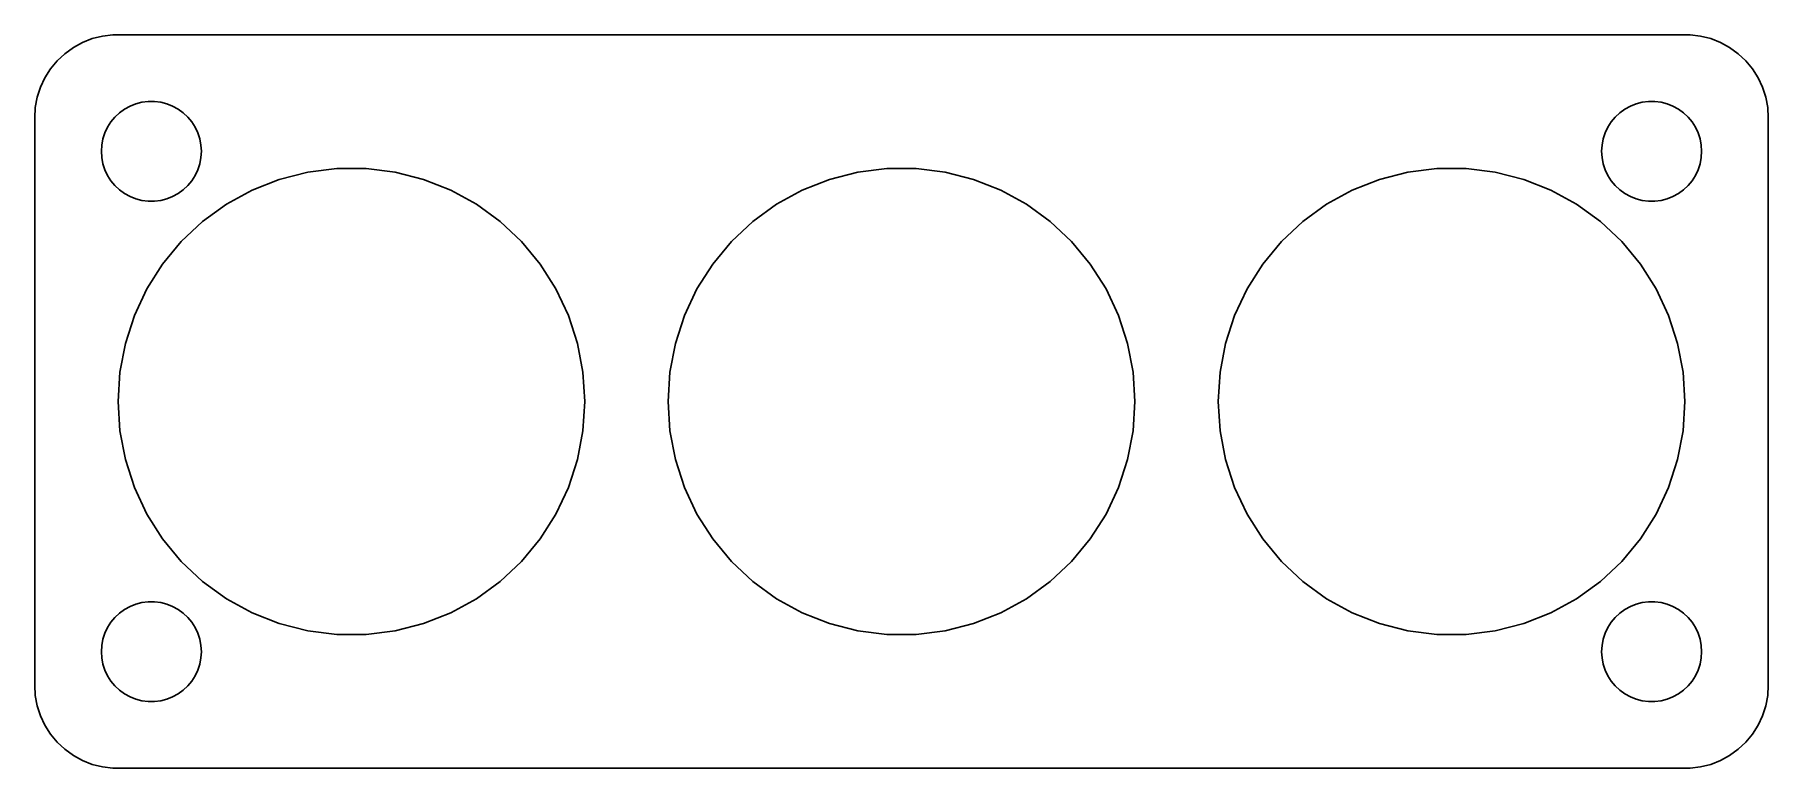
# Model space of a CAD drawing. Header units: metres. Extents: x -52 to 52, y -22 to 22.
import ezdxf

# ---------------------------------------------------------------- set-up
doc = ezdxf.new("R2010")
doc.units = ezdxf.units.M

msp = doc.modelspace()

# ---------------------------------------------------------------- linework, layer by layer
for p, q in [((-47.9369, 21.9114), (-48.5451, 21.7553)), ((-47.3139, 21.9901), (-47.9369, 21.9114)), ((47.3139, 21.9901), (-47.3139, 21.9901)), ((47.9369, 21.9114), (47.3139, 21.9901)), ((48.5451, 21.7553), (47.9369, 21.9114)), ((-50.1871, 20.8526), (-50.6448, 20.4227)), ((-49.6791, 21.2216), (-50.1871, 20.8526)), ((-49.1289, 21.5241), (-49.6791, 21.2216)), ((-48.5451, 21.7553), (-49.1289, 21.5241)), ((49.1289, 21.5241), (48.5451, 21.7553)), ((49.6791, 21.2216), (49.1289, 21.5241)), ((50.1871, 20.8526), (49.6791, 21.2216)), ((50.6448, 20.4227), (50.1871, 20.8526)), ((-51.0451, 19.9389), (-51.3815, 19.4088)), ((-50.6448, 20.4227), (-51.0451, 19.9389)), ((51.0451, 19.9389), (50.6448, 20.4227)), ((51.3815, 19.4088), (51.0451, 19.9389)), ((-51.6489, 18.8406), (-51.8429, 18.2434)), ((-51.3815, 19.4088), (-51.6489, 18.8406)), ((51.6489, 18.8406), (51.3815, 19.4088)), ((51.8429, 18.2434), (51.6489, 18.8406)), ((-51.8429, 18.2434), (-51.9606, 17.6267)), ((-46.6075, 17.533), (-46.2773, 17.7145)), ((-46.2773, 17.7145), (-45.927, 17.8532)), ((-45.927, 17.8532), (-45.5621, 17.9469)), ((-45.5621, 17.9469), (-45.1884, 17.9941)), ((-45.1884, 17.9941), (-44.8116, 17.9941)), ((-44.8116, 17.9941), (-44.4379, 17.9469)), ((-44.4379, 17.9469), (-44.0729, 17.8532)), ((-44.0729, 17.8532), (-43.7227, 17.7145)), ((-43.7227, 17.7145), (-43.3925, 17.533)), ((43.3925, 17.533), (43.7227, 17.7145)), ((43.7227, 17.7145), (44.0729, 17.8532)), ((44.0729, 17.8532), (44.4379, 17.9469)), ((44.4379, 17.9469), (44.8116, 17.9941)), ((44.8116, 17.9941), (45.1884, 17.9941)), ((45.1884, 17.9941), (45.5621, 17.9469)), ((45.5621, 17.9469), (45.927, 17.8532)), ((45.927, 17.8532), (46.2773, 17.7145)), ((46.2773, 17.7145), (46.6075, 17.533)), ((51.9606, 17.6267), (51.8429, 18.2434)), ((-51.9606, 17.6267), (-52, 17)), ((-52, 17), (-52, -17)), ((-47.6289, 16.4453), (-47.427, 16.7634)), ((-47.427, 16.7634), (-47.1869, 17.0536)), ((-47.1869, 17.0536), (-46.9123, 17.3115)), ((-46.9123, 17.3115), (-46.6075, 17.533)), ((-43.3925, 17.533), (-43.0877, 17.3115)), ((-43.0877, 17.3115), (-42.8131, 17.0536)), ((-42.8131, 17.0536), (-42.5729, 16.7634)), ((-42.5729, 16.7634), (-42.3711, 16.4453)), ((42.3711, 16.4453), (42.5729, 16.7634)), ((42.5729, 16.7634), (42.8131, 17.0536)), ((42.8131, 17.0536), (43.0877, 17.3115)), ((43.0877, 17.3115), (43.3925, 17.533)), ((46.6075, 17.533), (46.9123, 17.3115)), ((46.9123, 17.3115), (47.1869, 17.0536)), ((47.1869, 17.0536), (47.427, 16.7634)), ((47.427, 16.7634), (47.6289, 16.4453)), ((52, 17), (51.9606, 17.6267)), ((52, -17), (52, 17)), ((-47.9763, 15.376), (-47.9057, 15.7461)), ((-47.9057, 15.7461), (-47.7893, 16.1044)), ((-47.7893, 16.1044), (-47.6289, 16.4453)), ((-42.3711, 16.4453), (-42.2107, 16.1044)), ((-42.2107, 16.1044), (-42.0942, 15.7461)), ((-42.0942, 15.7461), (-42.0237, 15.376)), ((42.0237, 15.376), (42.0942, 15.7461)), ((42.0942, 15.7461), (42.2107, 16.1044)), ((42.2107, 16.1044), (42.3711, 16.4453)), ((47.6289, 16.4453), (47.7893, 16.1044)), ((47.7893, 16.1044), (47.9057, 15.7461)), ((47.9057, 15.7461), (47.9763, 15.376)), ((-48, 15), (-47.9763, 15.376)), ((-47.9763, 14.624), (-48, 15)), ((-47.9057, 14.2539), (-47.9763, 14.624)), ((-42.0237, 14.624), (-42.0942, 14.2539)), ((-42.0237, 15.376), (-42, 15)), ((-42, 15), (-42.0237, 14.624)), ((42, 15), (42.0237, 15.376)), ((42.0237, 14.624), (42, 15)), ((42.0942, 14.2539), (42.0237, 14.624)), ((47.9763, 14.624), (47.9057, 14.2539)), ((47.9763, 15.376), (48, 15)), ((48, 15), (47.9763, 14.624)), ((-47.7893, 13.8956), (-47.9057, 14.2539)), ((-47.6289, 13.5547), (-47.7893, 13.8956)), ((-47.427, 13.2366), (-47.6289, 13.5547)), ((-42.3711, 13.5547), (-42.5729, 13.2366)), ((-42.2107, 13.8956), (-42.3711, 13.5547)), ((-42.0942, 14.2539), (-42.2107, 13.8956)), ((-37.3262, 13.3148), (-35.6233, 13.752)), ((-35.6233, 13.752), (-33.8791, 13.9724)), ((-33.8791, 13.9724), (-32.1209, 13.9724)), ((-32.1209, 13.9724), (-30.3766, 13.752)), ((-30.3766, 13.752), (-28.6738, 13.3148)), ((-4.32623, 13.3148), (-2.62334, 13.752)), ((-2.62334, 13.752), (-0.87906, 13.9724)), ((-0.87906, 13.9724), (0.87906, 13.9724)), ((0.87906, 13.9724), (2.62334, 13.752)), ((2.62334, 13.752), (4.32623, 13.3148)), ((28.6738, 13.3148), (30.3766, 13.752)), ((30.3766, 13.752), (32.1209, 13.9724)), ((32.1209, 13.9724), (33.8791, 13.9724)), ((33.8791, 13.9724), (35.6233, 13.752)), ((35.6233, 13.752), (37.3262, 13.3148)), ((42.2107, 13.8956), (42.0942, 14.2539)), ((42.3711, 13.5547), (42.2107, 13.8956)), ((42.5729, 13.2366), (42.3711, 13.5547)), ((47.6289, 13.5547), (47.427, 13.2366)), ((47.7893, 13.8956), (47.6289, 13.5547)), ((47.9057, 14.2539), (47.7893, 13.8956)), ((-47.1869, 12.9464), (-47.427, 13.2366)), ((-46.9123, 12.6884), (-47.1869, 12.9464)), ((-46.6075, 12.467), (-46.9123, 12.6884)), ((-43.0877, 12.6884), (-43.3925, 12.467)), ((-42.8131, 12.9464), (-43.0877, 12.6884)), ((-42.5729, 13.2366), (-42.8131, 12.9464)), ((-40.5016, 11.8206), (-38.9609, 12.6676)), ((-38.9609, 12.6676), (-37.3262, 13.3148)), ((-28.6738, 13.3148), (-27.0391, 12.6676)), ((-27.0391, 12.6676), (-25.4984, 11.8206)), ((-7.50157, 11.8206), (-5.96091, 12.6676)), ((-5.96091, 12.6676), (-4.32623, 13.3148)), ((4.32623, 13.3148), (5.96091, 12.6676)), ((5.96091, 12.6676), (7.50157, 11.8206)), ((25.4984, 11.8206), (27.0391, 12.6676)), ((27.0391, 12.6676), (28.6738, 13.3148)), ((37.3262, 13.3148), (38.9609, 12.6676)), ((38.9609, 12.6676), (40.5016, 11.8206)), ((42.8131, 12.9464), (42.5729, 13.2366)), ((43.0877, 12.6884), (42.8131, 12.9464)), ((43.3925, 12.467), (43.0877, 12.6884)), ((46.9123, 12.6884), (46.6075, 12.467)), ((47.1869, 12.9464), (46.9123, 12.6884)), ((47.427, 13.2366), (47.1869, 12.9464)), ((-46.2773, 12.2855), (-46.6075, 12.467)), ((-45.927, 12.1468), (-46.2773, 12.2855)), ((-45.5621, 12.0531), (-45.927, 12.1468)), ((-45.1884, 12.0059), (-45.5621, 12.0531)), ((-44.8116, 12.0059), (-45.1884, 12.0059)), ((-44.4379, 12.0531), (-44.8116, 12.0059)), ((-44.0729, 12.1468), (-44.4379, 12.0531)), ((-43.7227, 12.2855), (-44.0729, 12.1468)), ((-43.3925, 12.467), (-43.7227, 12.2855)), ((-41.9239, 10.7872), (-40.5016, 11.8206)), ((-25.4984, 11.8206), (-24.0761, 10.7872)), ((-8.92393, 10.7872), (-7.50157, 11.8206)), ((7.50157, 11.8206), (8.92393, 10.7872)), ((24.0761, 10.7872), (25.4984, 11.8206)), ((40.5016, 11.8206), (41.9239, 10.7872)), ((43.7227, 12.2855), (43.3925, 12.467)), ((44.0729, 12.1468), (43.7227, 12.2855)), ((44.4379, 12.0531), (44.0729, 12.1468)), ((44.8116, 12.0059), (44.4379, 12.0531)), ((45.1884, 12.0059), (44.8116, 12.0059)), ((45.5621, 12.0531), (45.1884, 12.0059)), ((45.927, 12.1468), (45.5621, 12.0531)), ((46.2773, 12.2855), (45.927, 12.1468)), ((46.6075, 12.467), (46.2773, 12.2855)), ((-43.2056, 9.58365), (-41.9239, 10.7872)), ((-24.0761, 10.7872), (-22.7944, 9.58365)), ((-10.2056, 9.58365), (-8.92393, 10.7872)), ((8.92393, 10.7872), (10.2056, 9.58365)), ((22.7944, 9.58365), (24.0761, 10.7872)), ((41.9239, 10.7872), (43.2056, 9.58365)), ((-44.3262, 8.22899), (-43.2056, 9.58365)), ((-22.7944, 9.58365), (-21.6738, 8.22899)), ((-11.3262, 8.22899), (-10.2056, 9.58365)), ((10.2056, 9.58365), (11.3262, 8.22899)), ((21.6738, 8.22899), (22.7944, 9.58365)), ((43.2056, 9.58365), (44.3262, 8.22899)), ((-45.2683, 6.74454), (-44.3262, 8.22899)), ((-21.6738, 8.22899), (-20.7317, 6.74454)), ((-12.2683, 6.74454), (-11.3262, 8.22899)), ((11.3262, 8.22899), (12.2683, 6.74454)), ((20.7317, 6.74454), (21.6738, 8.22899)), ((44.3262, 8.22899), (45.2683, 6.74454)), ((-46.0169, 5.15373), (-45.2683, 6.74454)), ((-20.7317, 6.74454), (-19.9831, 5.15373)), ((-13.0169, 5.15373), (-12.2683, 6.74454)), ((12.2683, 6.74454), (13.0169, 5.15373)), ((19.9831, 5.15373), (20.7317, 6.74454)), ((45.2683, 6.74454), (46.0169, 5.15373)), ((-46.5602, 3.48164), (-46.0169, 5.15373)), ((-19.9831, 5.15373), (-19.4398, 3.48164)), ((-13.5602, 3.48164), (-13.0169, 5.15373)), ((13.0169, 5.15373), (13.5602, 3.48164)), ((19.4398, 3.48164), (19.9831, 5.15373)), ((46.0169, 5.15373), (46.5602, 3.48164)), ((-46.8896, 1.75465), (-46.5602, 3.48164)), ((-19.4398, 3.48164), (-19.1104, 1.75465)), ((-13.8896, 1.75465), (-13.5602, 3.48164)), ((13.5602, 3.48164), (13.8896, 1.75465)), ((19.1104, 1.75465), (19.4398, 3.48164)), ((46.5602, 3.48164), (46.8896, 1.75465)), ((-47, 0), (-46.8896, 1.75465)), ((-19.1104, 1.75465), (-19, 0)), ((-14, 0), (-13.8896, 1.75465)), ((13.8896, 1.75465), (14, 0)), ((19, 0), (19.1104, 1.75465)), ((46.8896, 1.75465), (47, 0)), ((-46.8896, -1.75465), (-47, 0)), ((-19, 0), (-19.1104, -1.75465)), ((-13.8896, -1.75465), (-14, 0)), ((14, 0), (13.8896, -1.75465)), ((19.1104, -1.75465), (19, 0)), ((47, 0), (46.8896, -1.75465)), ((-46.5602, -3.48164), (-46.8896, -1.75465)), ((-19.1104, -1.75465), (-19.4398, -3.48164)), ((-13.5602, -3.48164), (-13.8896, -1.75465)), ((13.8896, -1.75465), (13.5602, -3.48164)), ((19.4398, -3.48164), (19.1104, -1.75465)), ((46.8896, -1.75465), (46.5602, -3.48164)), ((-46.0169, -5.15373), (-46.5602, -3.48164)), ((-19.4398, -3.48164), (-19.9831, -5.15373)), ((-13.0169, -5.15373), (-13.5602, -3.48164)), ((13.5602, -3.48164), (13.0169, -5.15373)), ((19.9831, -5.15373), (19.4398, -3.48164)), ((46.5602, -3.48164), (46.0169, -5.15373)), ((-45.2683, -6.74454), (-46.0169, -5.15373)), ((-19.9831, -5.15373), (-20.7317, -6.74454)), ((-12.2683, -6.74454), (-13.0169, -5.15373)), ((13.0169, -5.15373), (12.2683, -6.74454)), ((20.7317, -6.74454), (19.9831, -5.15373)), ((46.0169, -5.15373), (45.2683, -6.74454)), ((-44.3262, -8.22899), (-45.2683, -6.74454)), ((-20.7317, -6.74454), (-21.6738, -8.22899)), ((-11.3262, -8.22899), (-12.2683, -6.74454)), ((12.2683, -6.74454), (11.3262, -8.22899)), ((21.6738, -8.22899), (20.7317, -6.74454)), ((45.2683, -6.74454), (44.3262, -8.22899)), ((-43.2056, -9.58365), (-44.3262, -8.22899)), ((-21.6738, -8.22899), (-22.7944, -9.58365)), ((-10.2056, -9.58365), (-11.3262, -8.22899)), ((11.3262, -8.22899), (10.2056, -9.58365)), ((22.7944, -9.58365), (21.6738, -8.22899)), ((44.3262, -8.22899), (43.2056, -9.58365)), ((-41.9239, -10.7872), (-43.2056, -9.58365)), ((-22.7944, -9.58365), (-24.0761, -10.7872)), ((-8.92393, -10.7872), (-10.2056, -9.58365)), ((10.2056, -9.58365), (8.92393, -10.7872)), ((24.0761, -10.7872), (22.7944, -9.58365)), ((43.2056, -9.58365), (41.9239, -10.7872)), ((-40.5016, -11.8206), (-41.9239, -10.7872)), ((-24.0761, -10.7872), (-25.4984, -11.8206)), ((-7.50157, -11.8206), (-8.92393, -10.7872)), ((8.92393, -10.7872), (7.50157, -11.8206)), ((25.4984, -11.8206), (24.0761, -10.7872)), ((41.9239, -10.7872), (40.5016, -11.8206)), ((-46.9123, -12.6884), (-46.6075, -12.467)), ((-46.6075, -12.467), (-46.2773, -12.2855)), ((-46.2773, -12.2855), (-45.927, -12.1468)), ((-45.927, -12.1468), (-45.5621, -12.0531)), ((-45.5621, -12.0531), (-45.1884, -12.0059)), ((-45.1884, -12.0059), (-44.8116, -12.0059)), ((-44.8116, -12.0059), (-44.4379, -12.0531)), ((-44.4379, -12.0531), (-44.0729, -12.1468)), ((-44.0729, -12.1468), (-43.7227, -12.2855)), ((-43.7227, -12.2855), (-43.3925, -12.467)), ((-43.3925, -12.467), (-43.0877, -12.6884)), ((-38.9609, -12.6676), (-40.5016, -11.8206)), ((-25.4984, -11.8206), (-27.0391, -12.6676)), ((-5.96091, -12.6676), (-7.50157, -11.8206)), ((7.50157, -11.8206), (5.96091, -12.6676)), ((27.0391, -12.6676), (25.4984, -11.8206)), ((40.5016, -11.8206), (38.9609, -12.6676)), ((43.0877, -12.6884), (43.3925, -12.467)), ((43.3925, -12.467), (43.7227, -12.2855)), ((43.7227, -12.2855), (44.0729, -12.1468)), ((44.0729, -12.1468), (44.4379, -12.0531)), ((44.4379, -12.0531), (44.8116, -12.0059)), ((44.8116, -12.0059), (45.1884, -12.0059)), ((45.1884, -12.0059), (45.5621, -12.0531)), ((45.5621, -12.0531), (45.927, -12.1468)), ((45.927, -12.1468), (46.2773, -12.2855)), ((46.2773, -12.2855), (46.6075, -12.467)), ((46.6075, -12.467), (46.9123, -12.6884)), ((-47.6289, -13.5547), (-47.427, -13.2366)), ((-47.427, -13.2366), (-47.1869, -12.9464)), ((-47.1869, -12.9464), (-46.9123, -12.6884)), ((-43.0877, -12.6884), (-42.8131, -12.9464)), ((-42.8131, -12.9464), (-42.5729, -13.2366)), ((-42.5729, -13.2366), (-42.3711, -13.5547)), ((-37.3262, -13.3148), (-38.9609, -12.6676)), ((-35.6233, -13.752), (-37.3262, -13.3148)), ((-28.6738, -13.3148), (-30.3766, -13.752)), ((-27.0391, -12.6676), (-28.6738, -13.3148)), ((-4.32623, -13.3148), (-5.96091, -12.6676)), ((-2.62334, -13.752), (-4.32623, -13.3148)), ((4.32623, -13.3148), (2.62334, -13.752)), ((5.96091, -12.6676), (4.32623, -13.3148)), ((28.6738, -13.3148), (27.0391, -12.6676)), ((30.3766, -13.752), (28.6738, -13.3148)), ((37.3262, -13.3148), (35.6233, -13.752)), ((38.9609, -12.6676), (37.3262, -13.3148)), ((42.3711, -13.5547), (42.5729, -13.2366)), ((42.5729, -13.2366), (42.8131, -12.9464)), ((42.8131, -12.9464), (43.0877, -12.6884)), ((46.9123, -12.6884), (47.1869, -12.9464)), ((47.1869, -12.9464), (47.427, -13.2366)), ((47.427, -13.2366), (47.6289, -13.5547)), ((-47.9763, -14.624), (-47.9057, -14.2539)), ((-47.9057, -14.2539), (-47.7893, -13.8956)), ((-47.7893, -13.8956), (-47.6289, -13.5547)), ((-42.3711, -13.5547), (-42.2107, -13.8956)), ((-42.2107, -13.8956), (-42.0942, -14.2539)), ((-42.0942, -14.2539), (-42.0237, -14.624)), ((-33.8791, -13.9724), (-35.6233, -13.752)), ((-32.1209, -13.9724), (-33.8791, -13.9724)), ((-30.3766, -13.752), (-32.1209, -13.9724)), ((-0.87906, -13.9724), (-2.62334, -13.752)), ((0.87906, -13.9724), (-0.87906, -13.9724)), ((2.62334, -13.752), (0.87906, -13.9724)), ((32.1209, -13.9724), (30.3766, -13.752)), ((33.8791, -13.9724), (32.1209, -13.9724)), ((35.6233, -13.752), (33.8791, -13.9724)), ((42.0237, -14.624), (42.0942, -14.2539)), ((42.0942, -14.2539), (42.2107, -13.8956)), ((42.2107, -13.8956), (42.3711, -13.5547)), ((47.6289, -13.5547), (47.7893, -13.8956)), ((47.7893, -13.8956), (47.9057, -14.2539)), ((47.9057, -14.2539), (47.9763, -14.624)), ((-48, -15), (-47.9763, -14.624)), ((-47.9763, -15.376), (-48, -15)), ((-47.9057, -15.7461), (-47.9763, -15.376)), ((-42.0237, -15.376), (-42.0942, -15.7461)), ((-42.0237, -14.624), (-42, -15)), ((-42, -15), (-42.0237, -15.376)), ((42, -15), (42.0237, -14.624)), ((42.0237, -15.376), (42, -15)), ((42.0942, -15.7461), (42.0237, -15.376)), ((47.9763, -15.376), (47.9057, -15.7461)), ((47.9763, -14.624), (48, -15)), ((48, -15), (47.9763, -15.376)), ((-47.7893, -16.1044), (-47.9057, -15.7461)), ((-47.6289, -16.4453), (-47.7893, -16.1044)), ((-47.427, -16.7634), (-47.6289, -16.4453)), ((-42.3711, -16.4453), (-42.5729, -16.7634)), ((-42.2107, -16.1044), (-42.3711, -16.4453)), ((-42.0942, -15.7461), (-42.2107, -16.1044)), ((42.2107, -16.1044), (42.0942, -15.7461)), ((42.3711, -16.4453), (42.2107, -16.1044)), ((42.5729, -16.7634), (42.3711, -16.4453)), ((47.6289, -16.4453), (47.427, -16.7634)), ((47.7893, -16.1044), (47.6289, -16.4453)), ((47.9057, -15.7461), (47.7893, -16.1044)), ((-52, -17), (-51.9606, -17.6267)), ((-51.9606, -17.6267), (-51.8429, -18.2434)), ((-47.1869, -17.0536), (-47.427, -16.7634)), ((-46.9123, -17.3115), (-47.1869, -17.0536)), ((-46.6075, -17.533), (-46.9123, -17.3115)), ((-46.2773, -17.7145), (-46.6075, -17.533)), ((-43.3925, -17.533), (-43.7227, -17.7145)), ((-43.0877, -17.3115), (-43.3925, -17.533)), ((-42.8131, -17.0536), (-43.0877, -17.3115)), ((-42.5729, -16.7634), (-42.8131, -17.0536)), ((42.8131, -17.0536), (42.5729, -16.7634)), ((43.0877, -17.3115), (42.8131, -17.0536)), ((43.3925, -17.533), (43.0877, -17.3115)), ((43.7227, -17.7145), (43.3925, -17.533)), ((46.6075, -17.533), (46.2773, -17.7145)), ((46.9123, -17.3115), (46.6075, -17.533)), ((47.1869, -17.0536), (46.9123, -17.3115)), ((47.427, -16.7634), (47.1869, -17.0536)), ((51.8429, -18.2434), (51.9606, -17.6267)), ((51.9606, -17.6267), (52, -17)), ((-51.8429, -18.2434), (-51.6489, -18.8406)), ((-45.927, -17.8532), (-46.2773, -17.7145)), ((-45.5621, -17.9469), (-45.927, -17.8532)), ((-45.1884, -17.9941), (-45.5621, -17.9469)), ((-44.8116, -17.9941), (-45.1884, -17.9941)), ((-44.4379, -17.9469), (-44.8116, -17.9941)), ((-44.0729, -17.8532), (-44.4379, -17.9469)), ((-43.7227, -17.7145), (-44.0729, -17.8532)), ((44.0729, -17.8532), (43.7227, -17.7145)), ((44.4379, -17.9469), (44.0729, -17.8532)), ((44.8116, -17.9941), (44.4379, -17.9469)), ((45.1884, -17.9941), (44.8116, -17.9941)), ((45.5621, -17.9469), (45.1884, -17.9941)), ((45.927, -17.8532), (45.5621, -17.9469)), ((46.2773, -17.7145), (45.927, -17.8532)), ((51.6489, -18.8406), (51.8429, -18.2434)), ((-51.6489, -18.8406), (-51.3815, -19.4088)), ((-51.3815, -19.4088), (-51.0451, -19.9389)), ((51.0451, -19.9389), (51.3815, -19.4088)), ((51.3815, -19.4088), (51.6489, -18.8406)), ((-51.0451, -19.9389), (-50.6448, -20.4227)), ((-50.6448, -20.4227), (-50.1871, -20.8526)), ((50.1871, -20.8526), (50.6448, -20.4227)), ((50.6448, -20.4227), (51.0451, -19.9389)), ((-50.1871, -20.8526), (-49.6791, -21.2216)), ((-49.6791, -21.2216), (-49.1289, -21.5241)), ((-49.1289, -21.5241), (-48.5451, -21.7553)), ((-48.5451, -21.7553), (-47.9369, -21.9114)), ((47.9369, -21.9114), (48.5451, -21.7553)), ((48.5451, -21.7553), (49.1289, -21.5241)), ((49.1289, -21.5241), (49.6791, -21.2216)), ((49.6791, -21.2216), (50.1871, -20.8526)), ((-47.9369, -21.9114), (-47.3139, -21.9901)), ((-47.3139, -21.9901), (47.3139, -21.9901)), ((47.3139, -21.9901), (47.9369, -21.9114))]:
    msp.add_line(p, q)

doc.saveas('drawing.dxf')
